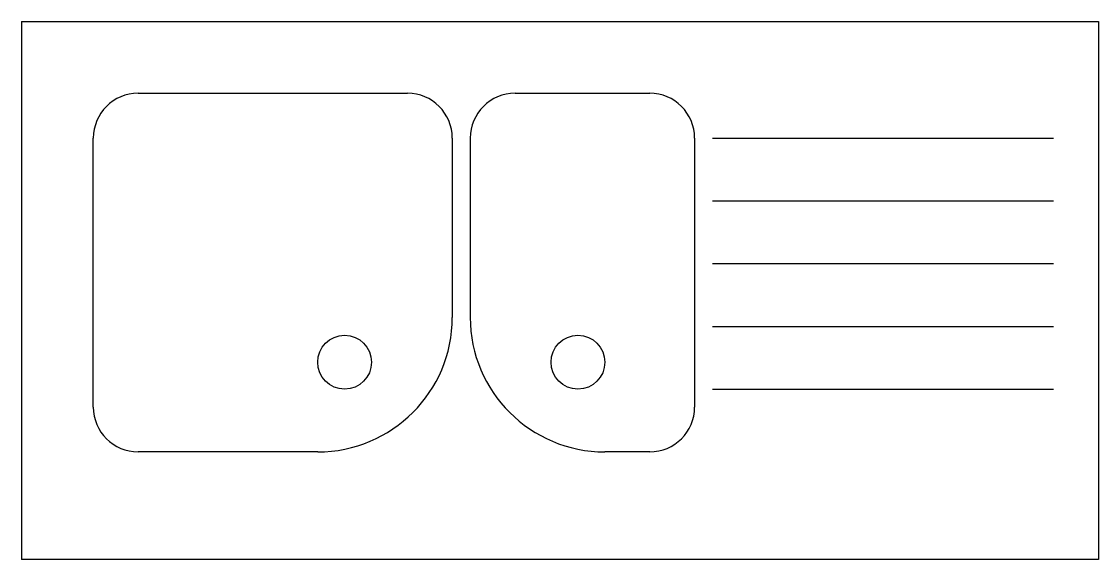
# Model space of a CAD drawing. Extents: x 0 to 120, y 0 to 60.
import ezdxf

# ---------------------------------------------------------------- set-up
doc = ezdxf.new("R2010")
doc.units = 0
doc.header["$LTSCALE"] = 50
doc.header["$MEASUREMENT"] = 0
doc.layers.get('0').update_dxf_attribs({"linetype": 'CONTINUOUS'})

msp = doc.modelspace()

# ---------------------------------------------------------------- linework, layer by layer
at = {"color": 0, "linetype": 'ByBlock'}
for p, q in [((0, 60), (120, 60)), ((0, 60), (0, 0)), ((120, 60), (120, 0)), ((13, 52), (43, 52)), ((55, 52), (70, 52)), ((8, 17), (8, 47)), ((48, 47), (48, 27)), ((50, 47), (50, 27)), ((75, 47), (75, 17)), ((77, 47), (115, 47)), ((77, 40), (115, 40)), ((77, 33), (115, 33)), ((77, 26), (115, 26)), ((77, 19), (115, 19)), ((33, 12), (13, 12)), ((70, 12), (65, 12)), ((120, 0), (0, 0))]:
    msp.add_line(p, q, dxfattribs=at)
for centre in [(36, 22), (62, 22)]:
    msp.add_circle(centre, 3, dxfattribs=at)
for centre, radius, start, end in [((13, 47), 5, 90, 180), ((43, 47), 5, 0, 90), ((55, 47), 5, 90, 180), ((70, 47), 5, 0, 90), ((33, 27), 15, 270, 0), ((65, 27), 15, 180, 270), ((13, 17), 5, 180, 270), ((70, 17), 5, 270, 0)]:
    msp.add_arc(centre, radius, start, end, dxfattribs=at)

doc.saveas('drawing.dxf')
